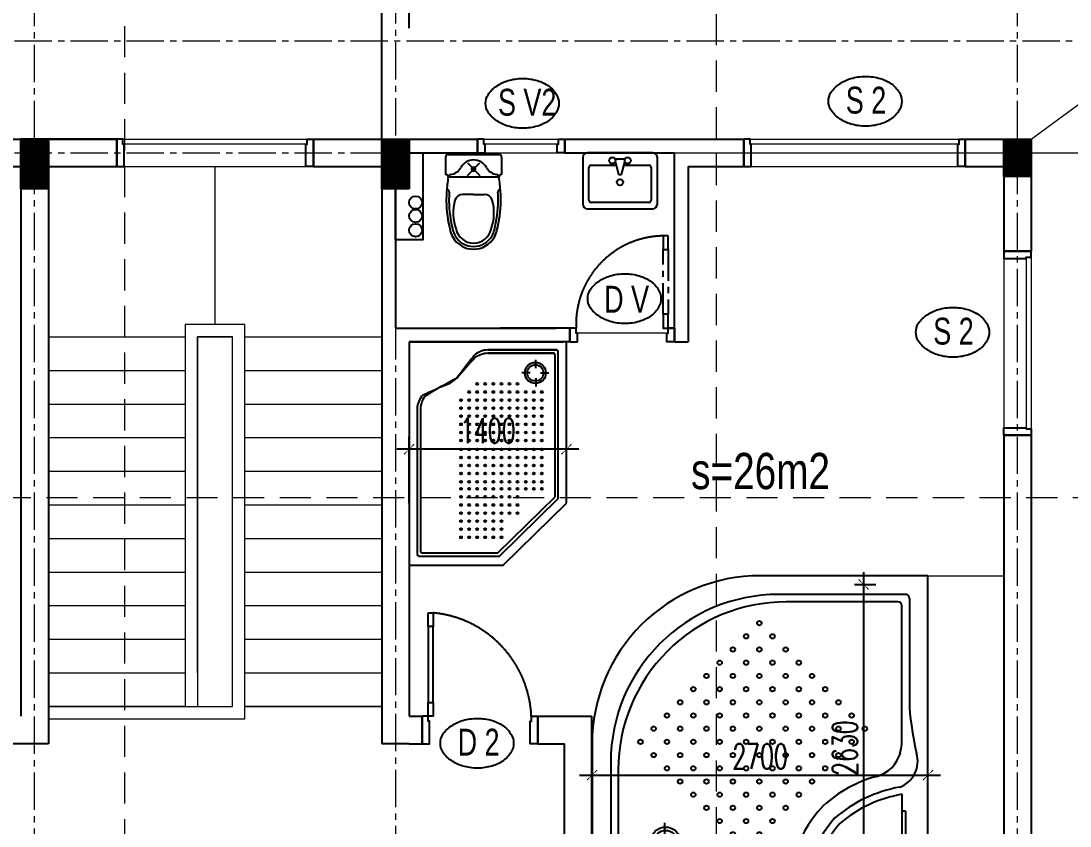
# Model space of a CAD drawing. Header units: millimetres. Extents: x -34806 to 662668, y 63228 to 99452.
# Drawn here: x 150668 to 159100, y 82075 to 88545 of the extents above; entities that cross this region are included whole.
import ezdxf
from ezdxf.enums import TextEntityAlignment as Align

# ---------------------------------------------------------------- set-up
doc = ezdxf.new("R2010")
doc.units = ezdxf.units.MM
doc.header["$LTSCALE"] = 200
doc.header["$MEASUREMENT"] = 0
doc.header["$PDMODE"] = 3
doc.header["$PDSIZE"] = 50
for name, pattern in [('CENTER', [2, 1.25, -0.25, 0.25, -0.25]), ('CENTER2', [1.125, 0.75, -0.125, 0.125, -0.125]), ('CONTINOUS', [0]), ('CONTINU', [0]), ('DASHED2', [0.375, 0.25, -0.125])]:
    doc.linetypes.add(name, pattern=pattern)
doc.layers.get('0').update_dxf_attribs({"color": 95, "linetype": 'CONTINUOUS'})
doc.layers.get('DEFPOINTS').update_dxf_attribs({"linetype": 'CONTINUOUS'})
for name, color, linetype in [('COT', 2, 'CONTINUOUS'), ('Cua', 143, 'CONTINUOUS'), ('DIM', 1, 'CONTINUOUS'), ('NOITHAT', 32, 'CONTINUOUS'), ('TEXT', 7, 'CONTINUOUS'), ('TPTA-Dimention', 251, 'CONTINUOUS'), ('TUONG', 2, 'CONTINUOUS')]:
    doc.layers.add(name, color=color, linetype=linetype)
doc.layers.add('thay', color=7, linetype='CONTINUOUS', lineweight=18)
doc.layers.add('tim', color=254, linetype='CENTER2', lineweight=9)
doc.styles.add('NHO', font='VNCC-RMS.SHX', dxfattribs={"width": 0.8})
doc.styles.add('Scale', font='vnsimli.shx', dxfattribs={"width": 0.65, "bigfont": 'bigfont.shx'})
doc.styles.add('VNCC-SIM', font='VHAVAN.ttf', dxfattribs={"width": 0.85})
doc.dimstyles.new('Scale', dxfattribs={"dimscale": 10, "dimtxt": 2, "dimasz": 0.8, "dimexe": 1, "dimexo": 0, "dimgap": 0.5, "dimtad": 1, "dimdec": 0, "dimzin": 0, "dimdsep": 46, "dimtxsty": 'Scale', "dimblk": 'ARCHTICK', "dimcen": 1, "dimdle": 1, "dimclrd": 8, "dimclre": 251, "dimclrt": 3, "dimadec": 0, "dimazin": 0, "dimtfac": 1, "dimtdec": 0, "dimtix": 1, "dimtmove": 2, "dimatfit": 3, "dimfxl": 1, "dimtolj": 1, "dimtzin": 0, "dimarcsym": 0})

# ---------------------------------------------------------------- blocks, each defined once
blk = doc.blocks.new('A$C24910009')
for p, q in [((900, 900), (0, 900)), ((0, 900), (0, 0)), ((900, 450), (900, 900)), ((273, 867.5), (190, 867.5)), ((318, 857.5), (190, 857.5)), ((273, 867.5), (273, 857.5)), ((835, 850), (545.9, 850)), ((840, 850), (840, 850)), ((840, 850), (840, 850)), ((457.2, 830), (820, 830)), ((830, 520), (830, 820)), ((850, 500), (850, 835)), ((704.8, 730.4), (704.8, 761.3)), ((60, 630.6), (60, 737.5)), ((70, 585.6), (70, 737.5)), ((684.1, 712.2), (653.2, 712.2)), ((721.8, 712.2), (752.7, 712.2)), ((704.8, 692.7), (704.8, 661.8)), ((60, 630.6), (70, 630.6)), ((70, 442.8), (70, 80)), ((50, 60), (50, 354.1)), ((80, 70), (380, 70)), ((0, 0), (450, 0))]:
    blk.add_line(p, q)
blk.add_lwpolyline([(50, 60), (50, 60, 0.414214), (60, 50), (400, 50)], format="xyb")
for centre, radius in [((487.4, 728), 6), ((703, 712.2), 39), ((703, 712.2), 30), ((452, 692.6), 6), ((522.7, 692.6), 6), ((416.7, 657.3), 6), ((487.4, 657.3), 6), ((558.1, 657.3), 6), ((381.3, 621.9), 6), ((452, 621.9), 6), ((522.7, 621.9), 6), ((593.5, 621.9), 6), ((346, 586.6), 6), ((416.7, 586.6), 6), ((487.4, 586.6), 6), ((558.1, 586.6), 6), ((628.8, 586.6), 6), ((310.6, 551.2), 6), ((381.3, 551.2), 6), ((452, 551.2), 6), ((522.7, 551.2), 6), ((593.5, 551.2), 6), ((664.2, 551.2), 6), ((275.3, 515.9), 6), ((346, 515.9), 6), ((416.7, 515.9), 6), ((487.4, 515.9), 6), ((558.1, 515.9), 6), ((628.8, 515.9), 6), ((699.5, 515.9), 6), ((239.9, 480.5), 6), ((310.6, 480.5), 6), ((381.3, 480.5), 6), ((452, 480.5), 6), ((522.7, 480.5), 6), ((593.5, 480.5), 6), ((664.2, 480.5), 6), ((734.9, 480.5), 6), ((204.5, 445.1), 6), ((275.3, 445.1), 6), ((346, 445.1), 6), ((416.7, 445.1), 6), ((487.4, 445.1), 6), ((558.1, 445.1), 6), ((628.8, 445.1), 6), ((699.5, 445.1), 6), ((770.2, 445.1), 6), ((169.2, 409.8), 6), ((239.9, 409.8), 6), ((310.6, 409.8), 6), ((381.3, 409.8), 6), ((452, 409.8), 6), ((522.7, 409.8), 6), ((593.5, 409.8), 6), ((664.2, 409.8), 6), ((734.9, 409.8), 6), ((204.5, 374.4), 6), ((275.3, 374.4), 6), ((346, 374.4), 6), ((416.7, 374.4), 6), ((487.4, 374.4), 6), ((558.1, 374.4), 6), ((628.8, 374.4), 6), ((699.5, 374.4), 6), ((239.9, 339.1), 6), ((310.6, 339.1), 6), ((381.3, 339.1), 6), ((452, 339.1), 6), ((522.7, 339.1), 6), ((593.5, 339.1), 6), ((664.2, 339.1), 6), ((275.3, 303.7), 6), ((346, 303.7), 6), ((416.7, 303.7), 6), ((487.4, 303.7), 6), ((558.1, 303.7), 6), ((628.8, 303.7), 6), ((310.6, 268.4), 6), ((381.3, 268.4), 6), ((452, 268.4), 6), ((522.7, 268.4), 6), ((593.5, 268.4), 6), ((346, 233), 6), ((416.7, 233), 6), ((487.4, 233), 6), ((558.1, 233), 6), ((381.3, 197.7), 6), ((452, 197.7), 6), ((522.7, 197.7), 6), ((416.7, 162.3), 6), ((487.4, 162.3), 6), ((452, 126.9), 6)]:
    blk.add_circle(centre, radius)
for centre, radius, start, end in [((402.7, 799), 73.4, 72.4413, 159.8567), ((190, 737.5), 130, 90, 180), ((190, 737.5), 120, 90, 180), ((-26.2, 888.7), 345.6, 319.4035, 354.8269), ((644, 1870.5), 1025.2, 257.6577, 264.511), ((835, 835), 15, 0, 90), ((-26.2, 888.7), 365.6, 319.1622, 349.8539), ((449.3, 739), 90, 105.1154, 164.8145), ((457.2, 710), 120, 90, 105.1154), ((820, 820), 10, 0, 90), ((30, 852.5), 344.5, 316.7331, 344.865), ((11.3, 926.2), 345.6, 279.7733, 310.5965), ((11.3, 926.2), 365.6, 280.1461, 310.8378), ((46.6, 872.4), 347, 285.1855, 312.4539), ((101, 497.3), 73.4, 110.1433, 197.5587), ((161, 450.7), 90, 105.1855, 164.8846), ((380, 520), 450, 270, 0), ((400, 500), 450, 270, 360), ((-970.5, 256), 1025.2, 5.489, 12.3423), ((190, 442.8), 120, 164.8846, 180), ((450, 450), 450, 270, 0), ((80, 80), 10, 180, 270)]:
    blk.add_arc(centre, radius, start, end)
blk = doc.blocks.new('A$C34811E30')
at = {"layer": 'NOITHAT'}
for p, q in [((0, 428.6), (0, 21.4)), ((21.4, 450), (160.7, 450)), ((21.4, 450), (160.7, 450)), ((182.1, 21.4), (182.1, 428.6)), ((321.4, 225), (321.4, 313.1)), ((321.4, 225), (321.4, 310.7)), ((321.4, 225), (321.4, 139.3)), ((321.4, 225), (321.4, 136.9)), ((21.4, 0), (160.7, 0))]:
    blk.add_line(p, q, dxfattribs=at)
at = {"layer": 'NOITHAT', "extrusion": (0, 0, -1)}
for centre, major_axis, start_param, end_param in [((21.4, 428.6), (-15.2, 15.2), 5.497787, 7.068583), ((182.1, 450), (15.2, 15.2), 2.356194, 3.926991), ((182.1, 407.1), (15.2, 15.2), 4.053836, 5.497787), ((182.1, 407.1), (15.2, 15.2), 4.053836, 5.497787), ((362.9, -633.1), (-761.5, 761.5), 0.616735, 0.726828), ((299.9, 442), (-15.2, 15.2), 3.859232, 5.417668), ((375, -626.8), (757.6, 757.6), -0.855568, -0.785398), ((375, -626.8), (742.5, 742.5), -0.855568, -0.785398), ((349.5, -640), (-752, 752), 0.808894, 1.028291), ((349.5, -640), (-767.1, 767.1), 0.808894, 1.028291), ((54.6, 423.4), (75.8, 75.8), 0.912244, 1.865091), ((54.6, 423.4), (75.8, 75.8), 0.912244, 1.865091), ((385.7, 313.1), (45.5, 45.5), 3.926991, 5.219845), ((470.4, 16.3), (-263.7, 263.7), 0.507456, 1.139683), ((567.9, 225), (102.3, 102.3), -0.562737, 0.785398), ((567.9, 225), (-121.2, 121.2), 1.008059, 1.308997), ((567.9, 225), (136.4, 136.4), -0.562737, -0.261799), ((567.9, 225), (-121.2, 121.2), 1.308997, 2.356194), ((567.9, 225), (-136.4, 136.4), 1.308997, 2.356194), ((160.7, 225), (83.3, 83.3), 3.926991, 5.006683), ((160.7, 225), (83.3, 83.3), 3.926991, 5.006683), ((160.7, 225), (-83.3, 83.3), 4.418095, 5.497787), ((117.9, 225), (-11.4, 11.4), 5.497787, 8.63938), ((117.9, 225), (-11.4, 11.4), 5.497787, 8.63938), ((117.9, 225), (-11.4, 11.4), 2.356194, 5.497787), ((117.9, 225), (-11.4, 11.4), 2.356194, 5.497787), ((567.9, 225), (-102.3, 102.3), 2.356194, 3.70433), ((567.9, 225), (121.2, 121.2), 0.785398, 1.832596), ((567.9, 225), (136.4, 136.4), 0.785398, 1.832596), ((54.6, 26.6), (-75.8, 75.8), 1.276502, 2.229349), ((385.7, 136.9), (-45.5, 45.5), 4.204933, 5.497787), ((21.4, 21.4), (15.2, 15.2), 2.356194, 3.926991), ((182.1, 0), (-15.2, 15.2), 5.497787, 7.068583), ((182.1, 42.9), (15.2, 15.2), 2.356194, 3.800145), ((362.9, 1083.1), (761.5, 761.5), 2.414765, 2.524858), ((299.9, 8), (15.2, 15.2), 4.00711, 5.565546), ((375, 1076.8), (-757.6, 757.6), 3.926991, 3.997161), ((375, 1076.8), (-742.5, 742.5), 3.926991, 3.997161), ((470.4, 433.7), (263.7, 263.7), 2.00191, 2.634137), ((349.5, 1090), (-752, 752), 3.684098, 3.903495), ((349.5, 1090), (-767.1, 767.1), 3.684098, 3.903495), ((567.9, 225), (-121.2, 121.2), 3.403392, 3.70433), ((567.9, 225), (-136.4, 136.4), 3.403392, 3.70433)]:
    blk.add_ellipse(centre, major_axis=major_axis, ratio=1, start_param=start_param, end_param=end_param, dxfattribs=at)
at = {"layer": 'NOITHAT'}
blk.add_point((117.9, 225), dxfattribs=at)
blk.add_point((117.9, 225), dxfattribs=at)
blk = doc.blocks.new('_ArchTick')
at = {"layer": 'DIM', "color": 150}
blk.add_lwpolyline([(0.5, 0.5, 0.133, 0, 0), (0, 0, 0, 0.133, 0), (-0.5, -0.5, 0.133, 0.133, 0)], format="xyseb", dxfattribs=at)
blk = doc.blocks.new('*D162')
at = {"layer": 'DEFPOINTS', "color": 0}
for p in [(157368.2, 84016.3), (157368.2, 81386.3), (157440.9, 81386.3)]:
    blk.add_point(p, dxfattribs=at)
at = {"layer": 'thay', "color": 8, "lineweight": -2}
blk.add_line((157440.9, 84116.3), (157440.9, 81286.3), dxfattribs=at)
at = {"layer": 'thay', "color": 251, "lineweight": -2}
for p, q in [((157368.2, 84016.3), (157540.9, 84016.3)), ((157368.2, 81386.3), (157540.9, 81386.3))]:
    blk.add_line(p, q, dxfattribs=at)
at = {"layer": 'thay', "color": 8, "lineweight": -2, "xscale": 80, "yscale": 80, "zscale": 80}
for p, rotation in [((157440.9, 84016.3), 90), ((157440.9, 81386.3), 270)]:
    blk.add_blockref('_ArchTick', p, dxfattribs=dict(at, rotation=rotation))
at = {"layer": 'thay', "color": 3, "insert": (157290.9, 82701.3), "char_height": 200, "attachment_point": 5, "rotation": 90, "style": 'Scale'}
blk.add_mtext('\\A1;2630', dxfattribs=at)
blk = doc.blocks.new('*D163')
at = {"layer": 'DEFPOINTS', "color": 0}
for p in [(157958.9, 82484), (155258.9, 82281.9), (157958.9, 82281.9)]:
    blk.add_point(p, dxfattribs=at)
at = {"layer": 'thay', "color": 251, "lineweight": -2}
for p, q in [((155258.9, 82281.9), (155258.9, 82584)), ((157958.9, 82281.9), (157958.9, 82584))]:
    blk.add_line(p, q, dxfattribs=at)
at = {"layer": 'thay', "color": 8, "lineweight": -2}
blk.add_line((155158.9, 82484), (158058.9, 82484), dxfattribs=at)
at = {"layer": 'thay', "color": 8, "lineweight": -2, "xscale": 80, "yscale": 80, "zscale": 80, "rotation": 180}
blk.add_blockref('_ArchTick', (155258.9, 82484), dxfattribs=at)
at = {"layer": 'thay', "color": 8, "lineweight": -2, "xscale": 80, "yscale": 80, "zscale": 80}
blk.add_blockref('_ArchTick', (157958.9, 82484), dxfattribs=at)
at = {"layer": 'thay', "color": 3, "insert": (156608.9, 82634), "char_height": 200, "attachment_point": 5, "style": 'Scale'}
blk.add_mtext('\\A1;2700', dxfattribs=at)
blk = doc.blocks.new('*D164')
at = {"layer": 'DEFPOINTS', "color": 0}
for p in [(153788.3, 85102.7), (155052.5, 84815.3), (153788.3, 84668.7)]:
    blk.add_point(p, dxfattribs=at)
at = {"layer": 'thay', "color": 251, "lineweight": -2}
for p, q in [((153788.3, 84668.7), (153788.3, 85202.7)), ((155052.5, 84815.3), (155052.5, 85202.7))]:
    blk.add_line(p, q, dxfattribs=at)
at = {"layer": 'thay', "color": 8, "lineweight": -2}
blk.add_line((155152.5, 85102.7), (153688.3, 85102.7), dxfattribs=at)
at = {"layer": 'thay', "color": 8, "lineweight": -2, "xscale": 80, "yscale": 80, "zscale": 80, "rotation": 180}
blk.add_blockref('_ArchTick', (153788.3, 85102.7), dxfattribs=at)
at = {"layer": 'thay', "color": 8, "lineweight": -2, "xscale": 80, "yscale": 80, "zscale": 80}
blk.add_blockref('_ArchTick', (155052.5, 85102.7), dxfattribs=at)
at = {"layer": 'thay', "color": 3, "insert": (154420.4, 85252.7), "char_height": 200, "attachment_point": 5, "style": 'Scale'}
blk.add_mtext('\\A1;1400', dxfattribs=at)

msp = doc.modelspace()

# ---------------------------------------------------------------- linework, layer by layer
for p, q in [((155052.5, 85966.3), (153788.3, 85966.3)), ((153788.3, 85966.3), (153788.3, 84170.1)), ((155052.5, 84668.7), (155052.5, 85966.3)), ((154421.2, 85901.3), (154974.5, 85901.3)), ((154421.2, 85901.3), (154974.5, 85901.3)), ((154974.5, 85901.3), (154421.2, 85901.3)), ((154421.2, 85875.3), (154948.5, 85875.3)), ((154948.5, 85875.3), (154421.2, 85875.3)), ((154961.5, 84720.2), (154961.5, 85862.3)), ((154987.5, 84707.6), (154987.5, 85888.3)), ((154806.9, 85756), (154806.9, 85823)), ((154762.1, 85716.6), (154695.1, 85716.6)), ((154806.9, 85674.4), (154806.9, 85607.4)), ((154843.7, 85716.6), (154910.7, 85716.6)), ((153853.3, 85427.6), (153853.3, 84257.9)), ((153853.3, 85427.6), (153853.3, 84257.9)), ((153879.3, 85427.6), (153879.3, 84283.9)), ((154502.4, 84270.9), (154961.5, 84720.2)), ((154514.7, 84244.9), (154987.5, 84707.6)), ((154542.9, 84170.1), (155052.5, 84668.7)), ((153866.3, 84244.9), (154514.7, 84244.9)), ((153866.3, 84244.9), (154402.5, 84244.9)), ((153892.3, 84270.9), (154502.4, 84270.9)), ((153788.3, 84170.1), (154542.9, 84170.1))]:
    msp.add_line(p, q)
for centre, radius in [((153840.4, 87086.2), 52.1), ((153840.4, 86978.4), 52.1), ((153840.4, 86863.3), 52.1), ((154802.9, 85716.6), 84.5), ((154802.9, 85716.6), 65), ((154335.2, 85628.3), 7.8), ((154400.2, 85628.3), 7.8), ((154465.2, 85628.3), 7.8), ((154530.2, 85628.3), 7.8), ((154595.2, 85628.3), 7.8), ((154660.2, 85628.3), 7.8), ((154205.2, 85498.3), 7.8), ((154270.2, 85563.3), 7.8), ((154270.2, 85498.3), 7.8), ((154335.2, 85563.3), 7.8), ((154335.2, 85498.3), 7.8), ((154400.2, 85563.3), 7.8), ((154400.2, 85498.3), 7.8), ((154465.2, 85563.3), 7.8), ((154465.2, 85498.3), 7.8), ((154530.2, 85563.3), 7.8), ((154530.2, 85498.3), 7.8), ((154595.2, 85563.3), 7.8), ((154595.2, 85498.3), 7.8), ((154660.2, 85563.3), 7.8), ((154660.2, 85498.3), 7.8), ((154725.2, 85563.3), 7.8), ((154725.2, 85498.3), 7.8), ((154790.2, 85563.3), 7.8), ((154790.2, 85498.3), 7.8), ((154855.2, 85563.3), 7.8), ((154855.2, 85498.3), 7.8), ((154205.2, 85433.3), 7.8), ((154270.2, 85433.3), 7.8), ((154335.2, 85433.3), 7.8), ((154400.2, 85433.3), 7.8), ((154465.2, 85433.3), 7.8), ((154530.2, 85433.3), 7.8), ((154595.2, 85433.3), 7.8), ((154660.2, 85433.3), 7.8), ((154725.2, 85433.3), 7.8), ((154790.2, 85433.3), 7.8), ((154855.2, 85433.3), 7.8), ((154205.2, 85368.3), 7.8), ((154270.2, 85368.3), 7.8), ((154335.2, 85368.3), 7.8), ((154400.2, 85368.3), 7.8), ((154465.2, 85368.3), 7.8), ((154530.2, 85368.3), 7.8), ((154595.2, 85368.3), 7.8), ((154660.2, 85368.3), 7.8), ((154725.2, 85368.3), 7.8), ((154790.2, 85368.3), 7.8), ((154855.2, 85368.3), 7.8), ((154205.2, 85303.3), 7.8), ((154270.2, 85303.3), 7.8), ((154335.2, 85303.3), 7.8), ((154400.2, 85303.3), 7.8), ((154465.2, 85303.3), 7.8), ((154530.2, 85303.3), 7.8), ((154595.2, 85303.3), 7.8), ((154660.2, 85303.3), 7.8), ((154725.2, 85303.3), 7.8), ((154790.2, 85303.3), 7.8), ((154855.2, 85303.3), 7.8), ((154205.2, 85238.3), 7.8), ((154205.2, 85173.3), 7.8), ((154270.2, 85238.3), 7.8), ((154270.2, 85173.3), 7.8), ((154335.2, 85238.3), 7.8), ((154335.2, 85173.3), 7.8), ((154400.2, 85238.3), 7.8), ((154400.2, 85173.3), 7.8), ((154465.2, 85238.3), 7.8), ((154465.2, 85173.3), 7.8), ((154530.2, 85238.3), 7.8), ((154530.2, 85173.3), 7.8), ((154595.2, 85238.3), 7.8), ((154595.2, 85173.3), 7.8), ((154660.2, 85238.3), 7.8), ((154660.2, 85173.3), 7.8), ((154725.2, 85238.3), 7.8), ((154725.2, 85173.3), 7.8), ((154790.2, 85238.3), 7.8), ((154790.2, 85173.3), 7.8), ((154855.2, 85238.3), 7.8), ((154855.2, 85173.3), 7.8), ((154205.2, 85102.1), 7.8), ((154270.2, 85102.1), 7.8), ((154335.2, 85102.1), 7.8), ((154400.2, 85102.1), 7.8), ((154465.2, 85102.1), 7.8), ((154530.2, 85102.1), 7.8), ((154595.2, 85102.1), 7.8), ((154660.2, 85102.1), 7.8), ((154725.2, 85102.1), 7.8), ((154790.2, 85102.1), 7.8), ((154855.2, 85102.1), 7.8), ((154205.2, 85037.1), 7.8), ((154270.2, 85037.1), 7.8), ((154335.2, 85037.1), 7.8), ((154400.2, 85037.1), 7.8), ((154465.2, 85037.1), 7.8), ((154530.2, 85037.1), 7.8), ((154595.2, 85037.1), 7.8), ((154660.2, 85037.1), 7.8), ((154725.2, 85037.1), 7.8), ((154790.2, 85037.1), 7.8), ((154855.2, 85037.1), 7.8), ((154205.2, 84972.1), 7.8), ((154205.2, 84907.1), 7.8), ((154270.2, 84972.1), 7.8), ((154270.2, 84907.1), 7.8), ((154335.2, 84972.1), 7.8), ((154335.2, 84907.1), 7.8), ((154400.2, 84972.1), 7.8), ((154400.2, 84907.1), 7.8), ((154465.2, 84972.1), 7.8), ((154465.2, 84907.1), 7.8), ((154530.2, 84972.1), 7.8), ((154530.2, 84907.1), 7.8), ((154595.2, 84972.1), 7.8), ((154595.2, 84907.1), 7.8), ((154660.2, 84972.1), 7.8), ((154660.2, 84907.1), 7.8), ((154725.2, 84972.1), 7.8), ((154725.2, 84907.1), 7.8), ((154790.2, 84972.1), 7.8), ((154790.2, 84907.1), 7.8), ((154855.2, 84972.1), 7.8), ((154855.2, 84907.1), 7.8), ((154205.2, 84842.1), 7.8), ((154270.2, 84842.1), 7.8), ((154335.2, 84842.1), 7.8), ((154400.2, 84842.1), 7.8), ((154465.2, 84842.1), 7.8), ((154530.2, 84842.1), 7.8), ((154595.2, 84842.1), 7.8), ((154660.2, 84842.1), 7.8), ((154725.2, 84842.1), 7.8), ((154790.2, 84842.1), 7.8), ((154855.2, 84842.1), 7.8), ((154205.2, 84784.9), 7.8), ((154270.2, 84784.9), 7.8), ((154335.2, 84784.9), 7.8), ((154400.2, 84784.9), 7.8), ((154465.2, 84784.9), 7.8), ((154530.2, 84784.9), 7.8), ((154595.2, 84784.9), 7.8), ((154660.2, 84784.9), 7.8), ((154725.2, 84784.9), 7.8), ((154790.2, 84784.9), 7.8), ((154855.2, 84784.9), 7.8), ((154205.2, 84719.9), 7.8), ((154205.2, 84654.9), 7.8), ((154270.2, 84719.9), 7.8), ((154270.2, 84654.9), 7.8), ((154335.2, 84719.9), 7.8), ((154335.2, 84654.9), 7.8), ((154400.2, 84719.9), 7.8), ((154400.2, 84654.9), 7.8), ((154465.2, 84719.9), 7.8), ((154465.2, 84654.9), 7.8), ((154530.2, 84719.9), 7.8), ((154530.2, 84654.9), 7.8), ((154595.2, 84719.9), 7.8), ((154595.2, 84654.9), 7.8), ((154660.2, 84719.9), 7.8), ((154660.2, 84654.9), 7.8), ((154205.2, 84589.9), 7.8), ((154270.2, 84589.9), 7.8), ((154335.2, 84589.9), 7.8), ((154400.2, 84589.9), 7.8), ((154465.2, 84589.9), 7.8), ((154530.2, 84589.9), 7.8), ((154595.2, 84589.9), 7.8), ((154660.2, 84589.9), 7.8), ((154205.2, 84524.9), 7.8), ((154270.2, 84524.9), 7.8), ((154335.2, 84524.9), 7.8), ((154400.2, 84524.9), 7.8), ((154465.2, 84524.9), 7.8), ((154530.2, 84524.9), 7.8), ((154205.2, 84459.9), 7.8), ((154270.2, 84459.9), 7.8), ((154335.2, 84459.9), 7.8), ((154400.2, 84459.9), 7.8), ((154465.2, 84459.9), 7.8), ((154530.2, 84459.9), 7.8), ((154205.2, 84394.9), 7.8), ((154270.2, 84394.9), 7.8), ((154335.2, 84394.9), 7.8), ((154400.2, 84394.9), 7.8), ((154465.2, 84394.9), 7.8), ((154530.2, 84394.9), 7.8)]:
    msp.add_circle(centre, radius)
for centre, radius, start, end in [((156203.8, 84023), 2617.9, 135.97548, 140.85884), ((156859.8, 83786.2), 3283.2, 140.92837, 143.52018), ((154421.2, 85745.3), 156, 90, 135), ((154439.9, 85650.9), 225.2, 94.78296, 121.77499), ((154948.5, 85862.3), 13, 0, 90), ((154974.5, 85888.3), 13, 0, 90), ((156378.7, 81483), 4737.1, 117.7455, 121.37565), ((184182, 47210.4), 48788, 127.95996, 128.05141), ((192638.4, 55666.8), 48788, 141.94859, 142.04004), ((157123, 78331.8), 7894.4, 112.43201, 114.10343), ((154009.3, 85427.6), 156, 135, 180), ((154103.7, 85408.9), 225.2, 148.22501, 175.21704), ((153866.3, 84257.9), 13, 180, 270), ((153892.3, 84283.9), 13, 180, 270)]:
    msp.add_arc(centre, radius, start, end)
at = {"layer": 'COT', "const_width": 220}
for points in [[(150778.3, 87196.3), (150778.3, 87596.3)], [(153678.3, 87296.3), (153678.3, 87596.3)], [(153678.3, 87196.3), (153678.3, 87596.3)], [(158678.3, 87296.3), (158678.3, 87596.3)], [(150778.3, 87196.3), (150778.3, 87496.3)]]:
    msp.add_lwpolyline(points, dxfattribs=at)
at = {"layer": 'Cua', "color": 8, "linetype": 'CENTER'}
for p, q in [((155829.1, 86187.5), (155829.1, 86707.8)), ((155869.1, 86707.8), (155869.1, 86187.5))]:
    msp.add_line(p, q, dxfattribs=at)
at = {"layer": 'Cua', "color": 6, "linetype": 'CONTINOUS', "ltscale": 0.5}
for p, q in [((158788.3, 86696.3), (158568.3, 86696.3)), ((158788.3, 86696.3), (158568.3, 86696.3)), ((158568.3, 86696.3), (158788.3, 86696.3)), ((158568.3, 86696.3), (158788.3, 86696.3)), ((158788.3, 86696.3), (158568.3, 86696.3)), ((158568.3, 86696.3), (158788.3, 86696.3)), ((158568.3, 85215.8), (158788.3, 85215.8)), ((153891.8, 82736.3), (153891.8, 82956.3)), ((154821.8, 82956.3), (154821.8, 82736.3)), ((154821.8, 82956.3), (154821.8, 82736.3)), ((154821.8, 82736.3), (154821.8, 82956.3)), ((154821.8, 82736.3), (154821.8, 82956.3)), ((154821.8, 82956.3), (154821.8, 82736.3)), ((154821.8, 82736.3), (154821.8, 82956.3))]:
    msp.add_line(p, q, dxfattribs=at)
at = {"layer": 'Cua', "color": 8, "linetype": 'DASHED2', "ltscale": 400}
for p, q in [((153941.8, 83677.8), (153941.8, 83067.5)), ((153981.8, 83067.5), (153981.8, 83677.8))]:
    msp.add_line(p, q, dxfattribs=at)
at = {"layer": 'Cua', "color": 6, "linetype": 'CONTINOUS', "ltscale": 0.5}
for points in [[(151438.3, 87376.3), (151498.3, 87376.3), (151498.3, 87556.3), (151488.3, 87556.3), (151488.3, 87596.3), (151438.3, 87596.3)], [(153018.3, 87376.3), (152958.3, 87376.3), (152958.3, 87556.3), (152968.3, 87556.3), (152968.3, 87596.3), (153018.3, 87596.3)], [(154338.8, 87486.3), (154398.8, 87486.3), (154398.8, 87556.3), (154388.8, 87556.3), (154388.8, 87596.3), (154338.8, 87596.3)], [(155038.5, 87486.3), (154978.5, 87486.3), (154978.5, 87556.3), (154988.5, 87556.3), (154988.5, 87596.3), (155038.5, 87596.3)], [(156478.3, 87376.3), (156538.3, 87376.3), (156538.3, 87556.3), (156528.3, 87556.3), (156528.3, 87596.3), (156478.3, 87596.3)], [(158258.7, 87376.3), (158198.7, 87376.3), (158198.7, 87556.3), (158208.7, 87556.3), (158208.7, 87596.3), (158258.7, 87596.3)], [(158568.3, 86696.3), (158568.3, 86636.3), (158748.3, 86636.3), (158748.3, 86646.3), (158788.3, 86646.3), (158788.3, 86696.3)], [(155080.3, 85966.3), (155140.3, 85966.3), (155140.3, 86036.3), (155130.3, 86036.3), (155130.3, 86076.3), (155080.3, 86076.3)], [(155920.3, 85966.3), (155860.3, 85966.3), (155860.3, 86036.3), (155870.3, 86036.3), (155870.3, 86076.3), (155920.3, 86076.3)], [(158568.3, 85215.8), (158568.3, 85275.8), (158748.3, 85275.8), (158748.3, 85265.8), (158788.3, 85265.8), (158788.3, 85215.8)], [(153891.8, 82736.3), (153951.8, 82736.3), (153951.8, 82916.3), (153941.8, 82916.3), (153941.8, 82956.3), (153891.8, 82956.3)], [(154821.8, 82736.3), (154761.8, 82736.3), (154761.8, 82916.3), (154771.8, 82916.3), (154771.8, 82956.3), (154821.8, 82956.3)]]:
    msp.add_lwpolyline(points, close=True, dxfattribs=at)
at = {"layer": 'Cua', "color": 0, "linetype": 'Continuous'}
for points in [[(155869.1, 86817.8), (155829.1, 86817.8), (155829.1, 86707.8), (155869.1, 86707.8)], [(155869.1, 86187.5), (155829.1, 86187.5), (155829.1, 86077.5), (155869.1, 86077.5)], [(153941.8, 83787.8), (153981.8, 83787.8), (153981.8, 83677.8), (153941.8, 83677.8)], [(153941.8, 83067.5), (153981.8, 83067.5), (153981.8, 82957.5), (153941.8, 82957.5)]]:
    msp.add_lwpolyline(points, close=True, dxfattribs=at)
at = {"layer": 'Cua', "color": 8, "linetype": 'DASHED2', "ltscale": 400}
for centre, radius, start, end in [((155840, 86107.5), 710.4, 90.88301, 182.52035), ((153900.9, 82921.3), 870.3, 2.30536, 84.66917)]:
    msp.add_arc(centre, radius, start, end, dxfattribs=at)
at = {"layer": 'DIM'}
for p, q in [((154338.8, 87596.3), (154338.8, 87486.3)), ((154338.8, 87596.3), (154338.8, 87486.3)), ((155038.5, 87596.3), (155038.5, 87486.3))]:
    msp.add_line(p, q, dxfattribs=at)
at = {"layer": 'NOITHAT'}
for p, q in [((155183.4, 87448.8), (155183.4, 87073.8)), ((155745.9, 87486.3), (155220.9, 87486.3)), ((155783.4, 87073.8), (155783.4, 87448.8)), ((155233.4, 87105), (155233.4, 87367.5)), ((155252.2, 87386.3), (155452.2, 87386.3)), ((155445.9, 87436.3), (155520.9, 87436.3)), ((155445.9, 87411.3), (155470.9, 87311.3)), ((155495.9, 87311.3), (155520.9, 87411.3)), ((155514.7, 87386.3), (155714.7, 87386.3)), ((155733.4, 87367.5), (155733.4, 87105)), ((155470.9, 87311.3), (155495.9, 87311.3)), ((155220.9, 87036.3), (155745.9, 87036.3)), ((155714.7, 87086.3), (155252.2, 87086.3))]:
    msp.add_line(p, q, dxfattribs=at)
for centre in [(155420.9, 87423.8), (155545.9, 87423.8), (155483.4, 87248.8)]:
    msp.add_circle(centre, 25, dxfattribs=at)
for centre, radius, start, end in [((155220.9, 87448.8), 37.5, 90, 180), ((155745.9, 87448.8), 37.5, 0, 90), ((155252.2, 87367.5), 18.8, 90, 180), ((155714.7, 87367.5), 18.8, 0, 90), ((155252.2, 87105), 18.8, 180, 270), ((155714.7, 87105), 18.8, 270, 0), ((155220.9, 87073.8), 37.5, 180, 270), ((155745.9, 87073.8), 37.5, 270, 0)]:
    msp.add_arc(centre, radius, start, end, dxfattribs=at)
at = {"layer": 'TEXT'}
for points in [[(154403.3, 87883.1, -0.133861), (154422.4, 87953, -0.101366), (154492.8, 88022.2, -0.082725), (154583.3, 88066.1, -0.071629), (154701.2, 88083.1, -0.071629), (154819, 88066.1, -0.083035), (154909.9, 88022, -0.106719), (154973.4, 87952.5, -0.132803), (154992.2, 87883.1, -0.132803), (154973.4, 87813.6, -0.106719), (154909.9, 87744.1, -0.083035), (154819, 87700, -0.071629), (154701.2, 87683, -0.071629), (154583.3, 87700, -0.082725), (154492.8, 87743.9, -0.101366), (154422.4, 87813.1, -0.133861)], [(157159.2, 87899.8, -0.133861), (157178.3, 87969.8, -0.101366), (157248.7, 88039, -0.082725), (157339.2, 88082.9, -0.071629), (157457, 88099.8, -0.071629), (157574.9, 88082.9, -0.083035), (157665.7, 88038.8, -0.106719), (157729.3, 87969.3, -0.132803), (157748, 87899.8, -0.132803), (157729.3, 87830.3, -0.106719), (157665.7, 87760.9, -0.083035), (157574.9, 87716.8, -0.071629), (157457, 87699.8, -0.071629), (157339.2, 87716.8, -0.082725), (157248.7, 87760.7, -0.101366), (157178.3, 87829.8, -0.133861)], [(155223.7, 86313.2, -0.133861), (155242.7, 86383.2, -0.101366), (155313.1, 86452.4, -0.082725), (155403.7, 86496.3, -0.071629), (155521.5, 86513.2, -0.071629), (155639.4, 86496.3, -0.083035), (155730.2, 86452.2, -0.106719), (155793.7, 86382.7, -0.132803), (155812.5, 86313.2, -0.132803), (155793.7, 86243.7, -0.106719), (155730.2, 86174.3, -0.083035), (155639.4, 86130.2, -0.071629), (155521.5, 86113.2, -0.071629), (155403.7, 86130.2, -0.082725), (155313.1, 86174.1, -0.101366), (155242.7, 86243.2, -0.133861)], [(157862.2, 86043.1, -0.133861), (157881.2, 86113.1, -0.101366), (157951.6, 86182.3, -0.082725), (158042.2, 86226.2, -0.071629), (158160, 86243.1, -0.071629), (158277.8, 86226.2, -0.083035), (158368.7, 86182.1, -0.106719), (158432.2, 86112.6, -0.132803), (158451, 86043.1, -0.132803), (158432.2, 85973.6, -0.106719), (158368.7, 85904.2, -0.083035), (158277.8, 85860.1, -0.071629), (158160, 85843.1, -0.071629), (158042.2, 85860.1, -0.082725), (157951.6, 85903.9, -0.101366), (157881.2, 85973.1, -0.133861)], [(154039.2, 82739.9, -0.133861), (154058.3, 82809.9, -0.101366), (154128.6, 82879.1, -0.082725), (154219.2, 82922.9, -0.071629), (154337, 82939.9, -0.071629), (154454.9, 82922.9, -0.083035), (154545.7, 82878.9, -0.106719), (154609.3, 82809.4, -0.132803), (154628, 82739.9, -0.132803), (154609.3, 82670.4, -0.106719), (154545.7, 82600.9, -0.083035), (154454.9, 82556.9, -0.071629), (154337, 82539.9, -0.071629), (154219.2, 82556.9, -0.082725), (154128.6, 82600.7, -0.101366), (154058.3, 82669.9, -0.133861)]]:
    msp.add_lwpolyline(points, format="xyb", close=True, dxfattribs=at)
at = {"layer": 'thay', "linetype": 'DASHED2', "ltscale": 5}
for p, q in [((151499.9, 93004.8), (151499.9, 70726.4)), ((156259.2, 70726.4), (156259.2, 93004.8)), ((132498.8, 84715.6), (164674.8, 84715.6))]:
    msp.add_line(p, q, dxfattribs=at)
at = {"layer": 'thay'}
for p, q in [((158788.3, 87596.3), (162568.3, 90376.3)), ((151488.3, 87596.3), (152968.3, 87596.3)), ((152968.3, 87556.3), (151488.3, 87556.3)), ((154338.8, 87596.3), (154988.5, 87596.3)), ((154988.5, 87556.3), (154388.8, 87556.3)), ((156528.3, 87596.3), (158208.7, 87596.3)), ((158208.7, 87556.3), (156528.3, 87556.3)), ((158788.3, 87596.3), (158788.3, 87596.3)), ((158788.3, 87596.3), (158788.3, 87596.3)), ((150888.3, 84352.5), (150888.3, 87376.3)), ((151498.3, 87376.3), (152958.3, 87376.3)), ((152228.3, 86106.3), (152228.3, 87376.3)), ((155920.3, 87376.3), (155920.3, 86273)), ((156030.3, 85966.3), (156030.3, 87376.3)), ((156538.3, 87376.3), (158198.7, 87376.3)), ((158568.3, 86636.3), (158568.3, 85275.8)), ((158748.3, 86636.3), (158748.3, 85275.8)), ((158788.3, 86646.3), (158788.3, 85275.8)), ((155870.3, 86036.3), (155130.3, 86036.3)), ((150888.3, 86006.3), (151988.3, 86006.3)), ((152088.3, 83306.3), (152088.3, 86006.3)), ((152088.3, 86006.3), (152368.3, 86006.3)), ((152368.3, 83036.3), (152368.3, 86006.3)), ((152468.3, 86006.3), (153568.3, 86006.3)), ((150888.3, 85736.3), (151988.3, 85736.3)), ((152468.3, 85736.3), (153568.3, 85736.3)), ((150888.3, 85466.3), (151988.3, 85466.3)), ((152468.3, 85466.3), (153568.3, 85466.3)), ((150903.3, 85196.3), (151988.3, 85196.3)), ((152468.3, 85196.3), (153568.3, 85196.3)), ((150888.3, 84926.3), (151988.3, 84926.3)), ((152468.3, 84926.3), (153568.3, 84926.3)), ((150888.3, 84656.3), (151988.3, 84656.3)), ((152468.3, 84656.3), (153568.3, 84656.3)), ((150888.3, 84386.3), (151988.3, 84386.3)), ((150888.3, 83576.3), (150888.3, 84352.5)), ((152468.3, 84386.3), (153568.3, 84386.3)), ((150888.3, 84116.3), (151988.3, 84116.3)), ((152468.3, 84116.3), (153568.3, 84116.3)), ((157958.9, 84086.3), (158568.3, 84086.3)), ((157958.9, 83971.9), (157958.9, 81456.3)), ((150888.3, 83846.3), (151988.3, 83846.3)), ((152468.3, 83846.3), (153568.3, 83846.3)), ((150888.3, 83576.3), (151988.3, 83576.3)), ((150903.3, 83576.3), (151988.3, 83576.3)), ((152468.3, 83576.3), (153568.3, 83576.3)), ((150888.3, 83306.3), (151988.3, 83306.3)), ((152468.3, 83306.3), (153568.3, 83306.3)), ((151988.3, 83036.3), (150888.3, 83036.3)), ((152468.3, 83036.3), (153568.3, 83036.3)), ((153568.3, 83036.3), (152468.3, 83036.3))]:
    msp.add_line(p, q, dxfattribs=at)
for points in [[(150888.3, 82936.3), (152468.3, 82936.3), (152468.3, 86106.3), (151988.3, 86106.3), (151988.3, 83036.3), (151988.3, 83036.3)], [(150888.3, 83036.3), (152368.3, 83036.3), (152368.3, 86006.3), (152088.3, 86006.3), (152088.3, 83036.3)]]:
    msp.add_lwpolyline(points, dxfattribs=at)
at = {"layer": 'tim', "ltscale": 2}
for p, q in [((150778.3, 73204.1), (150778.3, 91075.1)), ((153678.3, 91075.1), (153678.3, 73204.1)), ((158678.3, 73204.1), (158678.3, 91075.1)), ((134867.5, 88386.3), (163105.5, 88386.3)), ((134867.5, 87486.3), (163105.5, 87486.3)), ((154438.8, 87486.3), (163205.5, 87486.3))]:
    msp.add_line(p, q, dxfattribs=at)
at = {"layer": 'TPTA-Dimention'}
for p, q in [((153568.3, 87596.3), (153568.3, 90376.3)), ((153788.3, 88486.3), (153788.3, 90376.3))]:
    msp.add_line(p, q, dxfattribs=at)
at = {"layer": 'TUONG'}
for p, q in [((150218.2, 87596.3), (150775, 87596.3)), ((151438.3, 87596.3), (150668.3, 87596.3)), ((150668.3, 87596.3), (150668.3, 82956.3)), ((150903.3, 87596.3), (151438.3, 87596.3)), ((153018.3, 87596.3), (153568.3, 87596.3)), ((153678.3, 87596.3), (153678.3, 86076.3)), ((158568.3, 87596.3), (158568.3, 86696.3)), ((158788.3, 87596.3), (158788.3, 86696.3)), ((150218.2, 87376.3), (150760, 87376.3)), ((150888.3, 87376.3), (151438.3, 87376.3)), ((150888.3, 87376.3), (150888.3, 82736.3)), ((153018.3, 87376.3), (153568.3, 87376.3)), ((153568.3, 87376.3), (153568.3, 82736.3)), ((153788.3, 85966.3), (153788.3, 84475.6)), ((153788.3, 85966.3), (153788.3, 82956.3)), ((155920.3, 85966.3), (156030.3, 85966.3)), ((158568.3, 85215.8), (158568.3, 81386.3)), ((158788.3, 85215.8), (158788.3, 81586.3)), ((153568.3, 82936.3), (153568.3, 82736.3)), ((153788.3, 82956.3), (153891.8, 82956.3)), ((154821.8, 82956.3), (155258.1, 82956.3)), ((154821.8, 82956.3), (154821.8, 82736.3)), ((155258.1, 81386.3), (155258.1, 82956.3)), ((150888.3, 82736.3), (150564.9, 82736.3)), ((153788.3, 82736.3), (153568.3, 82736.3)), ((153788.3, 82736.3), (153891.8, 82736.3)), ((154821.8, 82736.3), (155038.1, 82736.3)), ((155038.1, 81496.3), (155038.1, 82736.3))]:
    msp.add_line(p, q, dxfattribs=at)
at = {"layer": 'TUONG', "linetype": 'CONTINU', "ltscale": 0.3}
for p, q in [((151438.3, 87376.3), (151438.3, 87596.3)), ((153018.3, 87376.3), (153018.3, 87596.3)), ((154338.8, 87486.3), (154338.8, 87596.3)), ((155038.5, 87486.3), (155038.5, 87596.3)), ((156478.3, 87376.3), (156478.3, 87596.3)), ((158258.7, 87376.3), (158258.7, 87596.3)), ((158788.3, 86696.3), (158568.3, 86696.3)), ((155080.3, 86076.3), (154520.3, 86076.3)), ((155080.3, 86076.3), (155080.3, 85966.3)), ((155080.3, 85966.3), (155080.3, 86076.3)), ((155920.3, 86076.3), (155865.3, 86076.3)), ((155920.3, 85966.3), (155920.3, 86076.3)), ((155920.3, 86076.3), (155920.3, 85966.3)), ((155920.3, 85966.3), (155920.3, 86076.3)), ((155920.3, 85966.3), (155920.3, 86076.3)), ((155920.3, 86076.3), (155920.3, 85966.3)), ((155920.3, 85966.3), (155920.3, 86076.3)), ((155920.3, 86076.3), (155920.3, 85966.3)), ((155920.3, 86076.3), (155920.3, 85966.3)), ((155920.3, 86076.3), (155920.3, 85966.3)), ((155920.3, 85966.3), (155920.3, 86076.3)), ((155920.3, 85966.3), (155920.3, 86076.3)), ((155920.3, 86076.3), (155920.3, 85966.3)), ((155920.3, 85966.3), (155920.3, 86076.3)), ((155080.3, 85966.3), (154630.3, 85966.3)), ((155920.3, 85966.3), (155920.3, 85966.3)), ((158788.3, 85215.8), (158568.3, 85215.8)), ((153891.8, 82956.3), (153891.8, 82736.3)), ((154821.8, 82956.3), (154821.8, 82736.3))]:
    msp.add_line(p, q, dxfattribs=at)
at = {"layer": 'TUONG', "linetype": 'Continuous'}
for p, q in [((155080.3, 86076.3), (155080.3, 85966.3)), ((155080.3, 85966.3), (155080.3, 86076.3)), ((155080.3, 86076.3), (155080.3, 85966.3)), ((155080.3, 85966.3), (155080.3, 86076.3))]:
    msp.add_line(p, q, dxfattribs=at)
at = {"layer": 'TUONG'}
for points in [[(150888.3, 87196.3), (150668.3, 87196.3), (150668.3, 87596.3), (150888.3, 87596.3)], [(153788.3, 87296.3), (153568.3, 87296.3), (153568.3, 87596.3), (153788.3, 87596.3)], [(153788.3, 87196.3), (153568.3, 87196.3), (153568.3, 87596.3), (153788.3, 87596.3)], [(158788.3, 87296.3), (158568.3, 87296.3), (158568.3, 87596.3), (158788.3, 87596.3)], [(150888.3, 87196.3), (150668.3, 87196.3), (150668.3, 87496.3), (150888.3, 87496.3)], [(153678.3, 86786.1), (153678.3, 87486.3), (153898.3, 87486.3), (153898.3, 86786.1)]]:
    msp.add_lwpolyline(points, close=True, dxfattribs=at)
for points in [[(153568.3, 87596.3), (153568.3, 87596.3), (154338.8, 87596.3)], [(153788.3, 87596.3), (153788.3, 87486.3), (154338.8, 87486.3)], [(155038.5, 87596.3), (156478.3, 87596.3)], [(158258.7, 87596.3), (158788.3, 87596.3), (158788.3, 87596.3)], [(158258.7, 87376.3), (158668.3, 87376.3), (158668.3, 87596.3)], [(155038.5, 87486.3), (155920.3, 87486.3)], [(155920.3, 86076.3), (155920.3, 87486.3)], [(156030.3, 87376.3), (156478.3, 87376.3)], [(156030.3, 87376.3), (156030.3, 85966.3)], [(153678.3, 86076.3), (154970.3, 86076.3)], [(153788.3, 85966.3), (155025.3, 85966.3)]]:
    msp.add_lwpolyline(points, dxfattribs=at)

# ---------------------------------------------------------------- block references
at = {"layer": 'NOITHAT', "xscale": -1, "rotation": 90}
msp.add_blockref('A$C34811E30', (154531.4, 87471.8), dxfattribs=at)
at = {"layer": 'NOITHAT', "xscale": 3, "yscale": 3, "zscale": 3, "rotation": 180}
msp.add_blockref('A$C24910009', (157958.9, 84086.3), dxfattribs=at)

# ---------------------------------------------------------------- texts
at = {"layer": 'TEXT', "style": 'VNCC-SIM', "width": 0.75}
for s, p in [('s v2', (154502.6, 87784.1)), ('s 2', (157298.1, 87800.9)), ('d v', (155355.7, 86200.5)), ('s 2', (158001.1, 85944.1)), ('d 2', (154178.1, 82640.9))]:
    msp.add_text(s, height=216, dxfattribs=at).set_placement(p)
at = {"layer": 'TEXT', "linetype": 'Continuous', "style": 'NHO', "width": 0.8}
msp.add_text('s=26m2', height=291.05, dxfattribs=at).set_placement((156613.1, 84782.5), align=Align.CENTER)

# ---------------------------------------------------------------- dimensions: what is measured, and where the dimension line sits
at = {"layer": 'thay'}
dim = msp.add_linear_dim(base=(153788.3, 85102.7), p1=(155052.5, 84815.3), p2=(153788.3, 84668.7), text='1400', dimstyle='Scale', override={"dimscale": 100, "dimfxl": 110}, dxfattribs=at)
dim.commit()
dim.dimension.update_dxf_attribs({"geometry": '*D164', "text_midpoint": (154420.4, 85252.7)})
dim = msp.add_linear_dim(base=(157440.9, 81386.3), p1=(157368.2, 84016.3), p2=(157368.2, 81386.3), angle=90, dimstyle='Scale', override={"dimscale": 100, "dimfxl": 110}, dxfattribs=at)
dim.commit()
dim.dimension.update_dxf_attribs({"geometry": '*D162', "text_midpoint": (157290.9, 82701.3)})
dim = msp.add_linear_dim(base=(157958.9, 82484), p1=(155258.9, 82281.9), p2=(157958.9, 82281.9), dimstyle='Scale', override={"dimscale": 100, "dimfxl": 110}, dxfattribs=at)
dim.commit()
dim.dimension.update_dxf_attribs({"geometry": '*D163', "text_midpoint": (156608.9, 82634)})

doc.saveas('drawing.dxf')
